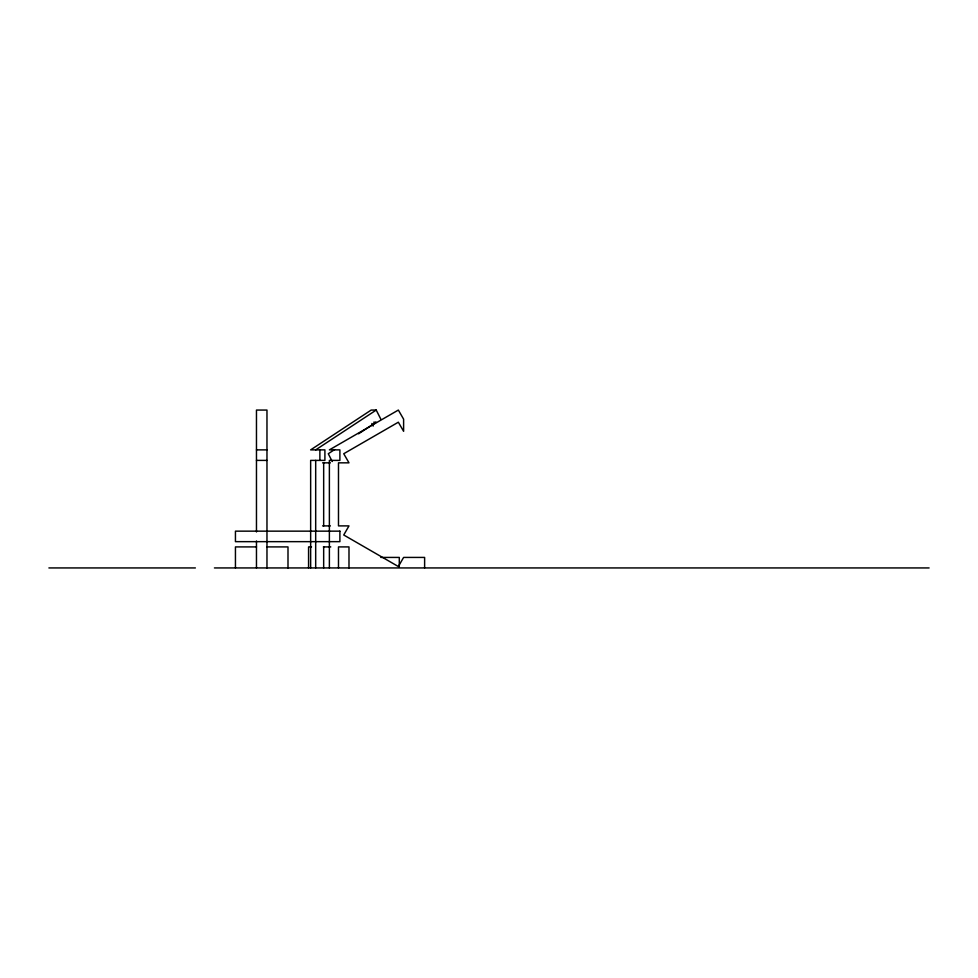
<?xml version="1.0" encoding="UTF-8"?>
<svg xmlns="http://www.w3.org/2000/svg" width="978" height="978" viewBox="0 0 978 978"><rect width="100%" height="100%" fill="white"/><g stroke="black" fill="none" stroke-linecap="round" stroke-linejoin="round"><path stroke-width="1.47" d="M315.686 449.88L376.224 410.063L380.833 419.171M334.598 449.587L328.29 453.731L332.239 461.53M358.559 433.816L376.224 422.203L373.706 422.203M376.224 410.063L371.188 410.063L310.649 449.88L324.904 449.88L324.904 460.394L310.649 460.394L310.649 567.937M256.468 449.88L266.97 449.88M256.468 460.394L266.97 460.394M322.593 462.839L330.381 462.839M322.593 525.895L330.381 525.895M256.468 546.91L235.441 546.91L235.441 567.937M266.97 546.91L287.997 546.91L287.997 567.937M311.53 546.91L308.571 546.91L308.571 567.937M323.376 546.91L330.784 546.91M380.833 557.423L399.293 557.423L399.293 566.617M48.9 567.937L195.38 567.937M214.427 567.937L929.1 567.937M371.848 423.498L373.168 426.102M424.623 567.937L424.623 557.423L403.608 557.423L398.352 566.531L343.743 534.99L348.987 525.895L338.486 525.895L338.486 462.839L348.987 462.839L343.743 453.731L398.352 422.203L403.608 431.31L403.608 419.171L398.352 410.063L329.378 449.88L339.892 449.88L339.892 460.394L329.378 460.394L329.378 567.937M348.987 567.937L348.987 546.91L338.486 546.91L338.486 567.937M323.669 462.839L323.669 525.895M323.669 546.91L323.669 567.937M319.879 449.88L319.879 460.394M315.686 460.394L315.686 567.937M266.97 567.937L266.97 410.063L256.468 410.063L256.468 531.959M256.468 541.005L256.468 567.937M339.892 531.152L235.441 531.152L235.441 541.653L339.892 541.653L339.892 531.152"/></g></svg>
